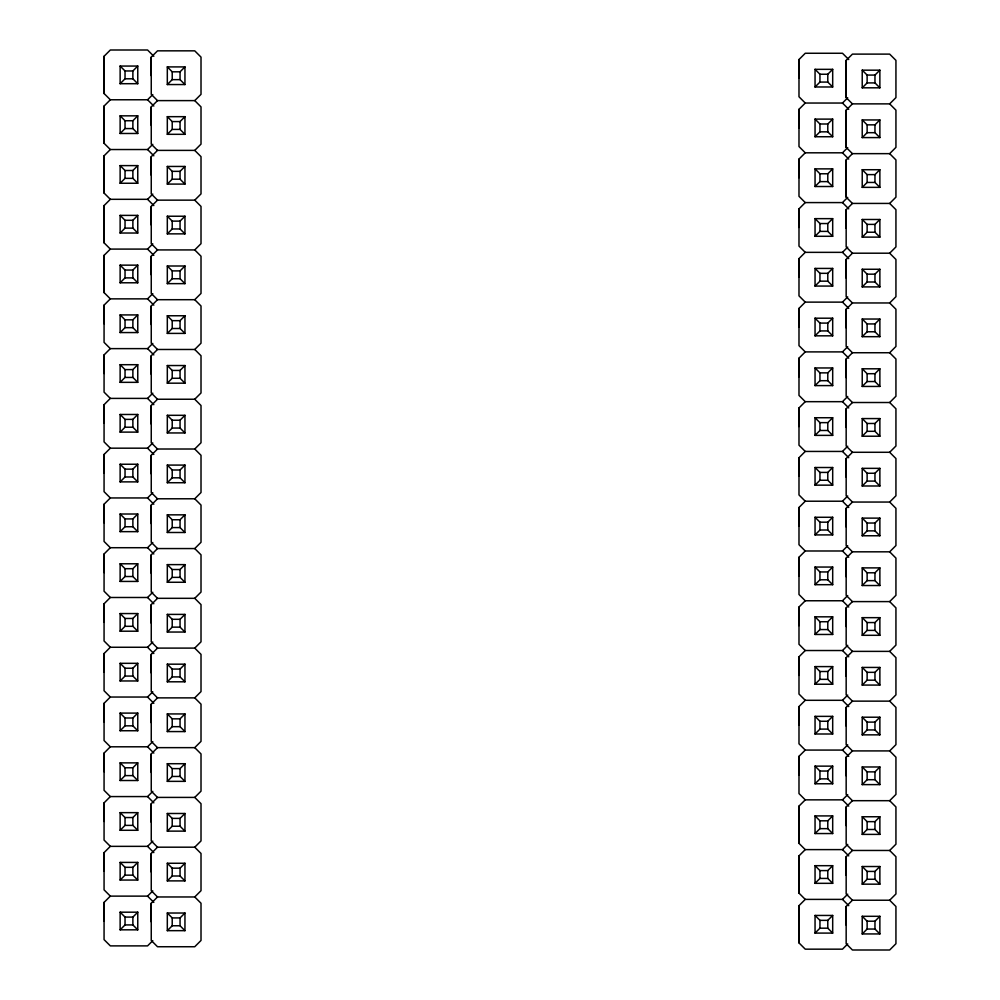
<?xml version="1.0" encoding="UTF-8"?>
<svg xmlns="http://www.w3.org/2000/svg" width="1000" height="1000" viewBox="0 0 1000 1000"><rect width="100%" height="100%" fill="white"/><g stroke="black" fill="none" stroke-linecap="round" stroke-linejoin="round"><path stroke-width="1.5" d="M152.787 293.637L147.562 298.863L110.337 298.863L104.062 292.587L104.075 255.362L110.337 249.088L147.562 249.088L152.787 243.863M110.337 249.088L104.062 242.812L104.075 205.588L110.337 199.312L147.562 199.312L152.787 194.088M110.337 199.312L104.062 193.05L104.075 155.812L110.337 149.537L147.562 149.537L152.787 144.312M110.337 149.537L104.062 143.275L104.075 106.037L110.337 99.775L147.562 99.775L152.787 94.55M110.337 99.775L104.062 93.5L104.075 56.275L110.337 50L147.562 50L153.837 56.275M152.787 890.9L147.562 896.125L110.337 896.125L104.075 902.387L104.062 939.625L110.337 945.888L147.562 945.888L152.787 940.662M152.787 841.125L147.562 846.35L110.337 846.35L104.075 852.625L104.062 889.85L110.337 896.125M152.787 791.35L147.562 796.575L110.337 796.575L104.075 802.85L104.062 840.075L110.337 846.35M152.787 741.575L147.562 746.8L110.337 746.8L104.075 753.075L104.062 790.312L110.337 796.575M152.787 691.812L147.562 697.038L110.337 697.038L104.075 703.3L104.062 740.537L110.337 746.8M152.787 642.038L147.562 647.262L110.337 647.262L104.075 653.538L104.062 690.763L110.337 697.038M152.787 592.263L147.562 597.487L110.337 597.487L104.075 603.763L104.062 640.987L110.337 647.262M152.787 542.487L147.562 547.712L110.337 547.712L104.075 553.987L104.062 591.225L110.337 597.487M152.787 492.725L147.562 497.95L110.337 497.95L104.075 504.212L104.062 541.45L110.337 547.712M152.787 442.95L147.562 448.175L110.337 448.175L104.075 454.45L104.062 491.675L110.337 497.95M152.787 393.175L147.562 398.4L110.337 398.4L104.075 404.675L104.062 441.9L110.337 448.175M152.787 343.4L147.562 348.625L110.337 348.625L104.075 354.9L104.062 392.137L110.337 398.4M110.337 298.863L104.075 305.125L104.062 342.362L110.337 348.625M104.062 292.587L104.075 255.362M104.062 242.812L104.075 205.588M104.062 193.05L104.075 155.812M104.062 143.275L104.075 106.037M104.062 93.5L104.075 56.275M157.513 896.963L151.25 903.238L151.25 940.462L157.513 946.737L194.75 946.737L201.012 940.462L201.012 903.238L194.75 896.963L157.513 896.963L151.25 890.688L151.25 853.462L157.513 847.188L194.75 847.188L201.012 840.925L201.012 803.688L194.75 797.412L157.513 797.412L151.25 791.15L151.25 753.913L157.513 747.65L194.75 747.65L201.012 741.375L201.012 704.15L194.75 697.875L157.513 697.875L151.25 691.6L151.25 654.375L157.513 648.1L194.75 648.1L201.012 641.838L201.012 604.6L194.75 598.325L157.513 598.325L151.25 592.062L151.25 554.825L157.513 548.562L194.75 548.562L201.012 542.288L201.012 505.062L194.75 498.787L157.513 498.787L151.25 492.512L151.25 455.288L157.513 449.012L194.75 449.012L201.012 442.75L201.012 405.513L194.75 399.237L157.513 399.237L151.25 392.975L151.25 355.737L157.513 349.475L194.75 349.475L201.012 343.2L201.012 305.975L194.75 299.7L157.513 299.7L151.25 293.425L151.25 256.2L157.513 249.925L194.75 249.925L201.012 243.663L201.012 206.425L194.75 200.15L157.513 200.15L151.25 193.888L151.25 156.65L157.513 150.387L194.75 150.387L201.012 144.113L201.012 106.888L194.75 100.612L157.513 100.612L151.25 94.338L151.25 57.112L157.513 50.838L194.75 50.838L201.012 57.112L201.012 94.338L194.75 100.612M157.513 797.412L151.25 803.688L151.25 840.925L157.513 847.188M157.513 697.875L151.25 704.15L151.25 741.375L157.513 747.65M157.513 598.325L151.25 604.6L151.25 641.838L157.513 648.1M157.513 498.787L151.25 505.062L151.25 542.288L157.513 548.562M157.513 399.237L151.25 405.513L151.25 442.75L157.513 449.012M157.513 299.7L151.25 305.975L151.25 343.2L157.513 349.475M157.513 200.15L151.25 206.425L151.25 243.663L157.513 249.925M157.513 100.612L151.25 106.888L151.25 144.113L157.513 150.387M847.712 943.938L842.487 949.163L805.25 949.163L798.988 942.887L798.988 905.662L805.25 899.388L842.487 899.388L847.712 894.163M805.25 899.388L798.988 893.112L798.988 855.888L805.25 849.613L842.487 849.613L847.712 844.388M805.25 849.613L798.988 843.35L798.988 806.112L805.25 799.85L842.487 799.85L847.712 794.613M847.712 744.85L842.487 750.075L805.25 750.075L798.988 756.338L798.988 793.575L805.25 799.85M847.712 695.075L842.487 700.3L805.25 700.3L798.988 706.575L798.988 743.8L805.25 750.075M847.712 645.3L842.487 650.525L805.25 650.525L798.988 656.8L798.988 694.025L805.25 700.3M847.712 595.538L842.487 600.763L805.25 600.763L798.988 607.025L798.988 644.262L805.25 650.525M847.712 545.763L842.487 550.988L805.25 550.988L798.988 557.25L798.988 594.487L805.25 600.763M847.712 495.988L842.487 501.213L805.25 501.213L798.988 507.488L798.988 544.712L805.25 550.988M847.712 446.213L842.487 451.438L805.25 451.438L798.988 457.713L798.988 494.938L805.25 501.213M847.712 396.45L842.487 401.675L805.25 401.675L798.988 407.938L798.988 445.175L805.25 451.438M847.712 346.675L842.487 351.9L805.25 351.9L798.988 358.162L798.988 395.4L805.25 401.675M847.712 296.9L842.487 302.125L805.25 302.125L798.988 308.4L798.988 345.625L805.25 351.9M847.712 247.125L842.487 252.35L805.25 252.35L798.988 258.625L798.988 295.85L805.25 302.125M847.712 197.362L842.487 202.587L805.25 202.587L798.988 208.85L798.988 246.088L805.25 252.35M847.712 147.587L842.487 152.812L805.25 152.812L798.988 159.075L798.988 196.312L805.25 202.587M847.712 97.812L842.487 103.038L805.25 103.038L798.988 109.312L798.988 146.537L805.25 152.812M848.75 59.538L842.487 53.263L805.25 53.263L798.988 59.538L798.988 96.762L805.25 103.038M798.988 942.887L798.988 905.662M798.988 893.112L798.988 855.888M798.988 843.35L798.988 806.112M889.663 153.65L895.938 159.925L895.938 197.15L889.663 203.425L852.438 203.425L846.162 197.15L846.162 159.925L852.438 153.65L889.663 153.65L895.938 147.375L895.938 110.15L889.663 103.875L852.438 103.875L846.162 97.613L846.162 60.375L852.438 54.112L889.663 54.112L895.938 60.375L895.938 97.613L889.663 103.875M852.438 153.65L846.162 147.375L846.162 110.15L852.438 103.875M846.162 97.613L846.162 60.375M852.438 900.225L846.162 906.5L846.162 943.725L852.438 950L889.663 950L895.938 943.725L895.938 906.5L889.663 900.225L852.438 900.225L846.162 893.962L846.162 856.725L852.438 850.462L889.663 850.462L895.938 844.188L895.938 806.95L889.663 800.688L852.438 800.688L846.162 794.412L846.162 757.188L852.438 750.913L889.663 750.913L895.938 744.638L895.938 707.412L889.663 701.137L852.438 701.137L846.162 694.875L846.162 657.638L852.438 651.375L889.663 651.375L895.938 645.1L895.938 607.863L889.663 601.6L852.438 601.6L846.162 595.325L846.162 558.1L852.438 551.825L889.663 551.825L895.938 545.55L895.938 508.325L889.663 502.05L852.438 502.05L846.162 495.788L846.162 458.55L852.438 452.287L889.663 452.287L895.938 446.012L895.938 408.775L889.663 402.512L852.438 402.512L846.162 396.238L846.162 359.012L852.438 352.738L889.663 352.738L895.938 346.463L895.938 309.237L889.663 302.962L852.438 302.962L846.162 296.7L846.162 259.462L852.438 253.2L889.663 253.2L895.938 246.925L895.938 209.688L889.663 203.425M852.438 800.688L846.162 806.95L846.162 844.188L852.438 850.462M852.438 701.137L846.162 707.412L846.162 744.638L852.438 750.913M852.438 601.6L846.162 607.863L846.162 645.1L852.438 651.375M852.438 502.05L846.162 508.325L846.162 545.55L852.438 551.825M852.438 402.512L846.162 408.775L846.162 446.012L852.438 452.287M852.438 302.962L846.162 309.237L846.162 346.463L852.438 352.738M852.438 203.425L846.162 209.688L846.162 246.925L852.438 253.2M846.162 197.15L846.162 159.925M846.162 147.375L846.162 110.15M120.138 83.7L125.037 78.8L132.875 78.8L137.762 83.7L137.762 66.062L120.138 66.062L120.138 83.7L137.762 83.7M132.875 78.8L132.875 70.963L137.762 66.062M167.312 84.55L172.213 79.65L180.05 79.65L184.95 84.55L184.95 66.912L167.312 66.912L167.312 84.55L184.95 84.55M180.05 79.65L180.05 71.812L184.95 66.912M120.138 133.475L125.037 128.575L132.875 128.575L137.762 133.475L137.762 115.838L120.138 115.838L120.138 133.475L137.762 133.475M132.875 128.575L132.875 120.738L137.762 115.838M167.312 134.312L172.213 129.412L180.05 129.412L184.95 134.312L184.95 116.675L167.312 116.675L167.312 134.312L184.95 134.312M180.05 129.412L180.05 121.575L184.95 116.675M120.138 183.25L125.037 178.35L132.875 178.35L137.762 183.25L137.762 165.613L120.138 165.613L120.138 183.25L137.762 183.25M132.875 178.35L132.875 170.512L137.762 165.613M167.312 184.088L172.213 179.188L180.05 179.188L184.95 184.088L184.95 166.45L167.312 166.45L167.312 184.088L184.95 184.088M180.05 179.188L180.05 171.35L184.95 166.45M120.138 233.025L125.037 228.125L132.875 228.125L137.762 233.025L137.762 215.387L120.138 215.387L120.138 233.025L137.762 233.025M132.875 228.125L132.875 220.287L137.762 215.387M194.75 200.15L201.012 193.888L201.012 156.65L194.75 150.387M167.312 233.863L172.213 228.962L180.05 228.962L184.95 233.863L184.95 216.225L167.312 216.225L167.312 233.863L184.95 233.863M180.05 228.962L180.05 221.125L184.95 216.225M120.138 282.787L125.037 277.887L132.875 277.887L137.762 282.787L137.762 265.15L120.138 265.15L120.138 282.787L137.762 282.787M132.875 277.887L132.875 270.05L137.762 265.15M167.312 283.637L172.213 278.738L180.05 278.738L184.95 283.637L184.95 266L167.312 266L167.312 283.637L184.95 283.637M180.05 278.738L180.05 270.9L184.95 266M120.138 332.562L125.037 327.663L132.875 327.663L137.762 332.562L137.762 314.925L120.138 314.925L120.138 332.562L137.762 332.562M132.875 327.663L132.875 319.825L137.762 314.925M194.75 299.7L201.012 293.425L201.012 256.2L194.75 249.925M167.312 333.4L172.213 328.5L180.05 328.5L184.95 333.4L184.95 315.763L167.312 315.763L167.312 333.4L184.95 333.4M180.05 328.5L180.05 320.662L184.95 315.763M120.138 382.337L125.037 377.438L132.875 377.438L137.762 382.337L137.762 364.7L120.138 364.7L120.138 382.337L137.762 382.337M132.875 377.438L132.875 369.6L137.762 364.7M167.312 383.175L172.213 378.275L180.05 378.275L184.95 383.175L184.95 365.538L167.312 365.538L167.312 383.175L184.95 383.175M180.05 378.275L180.05 370.438L184.95 365.538M120.138 432.113L125.037 427.212L132.875 427.212L137.762 432.113L137.762 414.475L120.138 414.475L120.138 432.113L137.762 432.113M132.875 427.212L132.875 419.375L137.762 414.475M194.75 399.237L201.012 392.975L201.012 355.737L194.75 349.475M167.312 432.95L172.213 428.05L180.05 428.05L184.95 432.95L184.95 415.312L167.312 415.312L167.312 432.95L184.95 432.95M180.05 428.05L180.05 420.213L184.95 415.312M120.138 481.875L125.037 476.975L132.875 476.975L137.762 481.875L137.762 464.237L120.138 464.237L120.138 481.875L137.762 481.875M132.875 476.975L132.875 469.137L137.762 464.237M167.312 482.725L172.213 477.825L180.05 477.825L184.95 482.725L184.95 465.087L167.312 465.087L167.312 482.725L184.95 482.725M180.05 477.825L180.05 469.988L184.95 465.087M120.138 531.65L125.037 526.75L132.875 526.75L137.762 531.65L137.762 514.012L120.138 514.012L120.138 531.65L137.762 531.65M132.875 526.75L132.875 518.913L137.762 514.012M194.75 498.787L201.012 492.512L201.012 455.288L194.75 449.012M167.312 532.487L172.213 527.587L180.05 527.587L184.95 532.487L184.95 514.85L167.312 514.85L167.312 532.487L184.95 532.487M180.05 527.587L180.05 519.75L184.95 514.85M120.138 581.425L125.037 576.525L132.875 576.525L137.762 581.425L137.762 563.787L120.138 563.787L120.138 581.425L137.762 581.425M132.875 576.525L132.875 568.688L137.762 563.787M167.312 582.263L172.213 577.362L180.05 577.362L184.95 582.263L184.95 564.625L167.312 564.625L167.312 582.263L184.95 582.263M180.05 577.362L180.05 569.525L184.95 564.625M120.138 631.2L125.037 626.3L132.875 626.3L137.762 631.2L137.762 613.562L120.138 613.562L120.138 631.2L137.762 631.2M132.875 626.3L132.875 618.462L137.762 613.562M194.75 598.325L201.012 592.062L201.012 554.825L194.75 548.562M167.312 632.038L172.213 627.137L180.05 627.137L184.95 632.038L184.95 614.4L167.312 614.4L167.312 632.038L184.95 632.038M180.05 627.137L180.05 619.3L184.95 614.4M120.138 680.962L125.037 676.062L132.875 676.062L137.762 680.962L137.762 663.325L120.138 663.325L120.138 680.962L137.762 680.962M132.875 676.062L132.875 668.225L137.762 663.325M167.312 681.8L172.213 676.912L180.05 676.912L184.95 681.8L184.95 664.175L167.312 664.175L167.312 681.8L184.95 681.8M180.05 676.912L180.05 669.075L184.95 664.175M120.138 730.738L125.037 725.837L132.875 725.837L137.762 730.738L137.762 713.1L120.138 713.1L120.138 730.738L137.762 730.738M132.875 725.837L132.875 718L137.762 713.1M194.75 697.875L201.012 691.6L201.012 654.375L194.75 648.1M167.312 731.575L172.213 726.675L180.05 726.675L184.95 731.575L184.95 713.938L167.312 713.938L167.312 731.575L184.95 731.575M180.05 726.675L180.05 718.838L184.95 713.938M120.138 780.512L125.037 775.612L132.875 775.612L137.762 780.512L137.762 762.875L120.138 762.875L120.138 780.512L137.762 780.512M132.875 775.612L132.875 767.775L137.762 762.875M815.05 86.975L819.95 82.075L819.95 74.237L815.05 69.338L815.05 86.975L832.688 86.975L832.688 69.338L815.05 69.338M819.95 74.237L827.788 74.237L832.688 69.338M167.312 781.35L172.213 776.45L180.05 776.45L184.95 781.35L184.95 763.713L167.312 763.713L167.312 781.35L184.95 781.35M180.05 776.45L180.05 768.612L184.95 763.713M862.225 87.812L867.125 82.912L867.125 75.075L862.225 70.175L862.225 87.812L879.862 87.812L879.862 70.175L862.225 70.175M867.125 75.075L874.963 75.075L879.862 70.175M120.138 830.275L125.037 825.387L132.875 825.387L137.762 830.275L137.762 812.65L120.138 812.65L120.138 830.275L137.762 830.275M132.875 825.387L132.875 817.55L137.762 812.65M815.05 136.738L819.95 131.838L819.95 124L815.05 119.113L815.05 136.738L832.688 136.738L832.688 119.113L815.05 119.113M819.95 124L827.788 124L832.688 119.113M194.75 797.412L201.012 791.15L201.012 753.913L194.75 747.65M167.312 831.125L172.213 826.225L180.05 826.225L184.95 831.125L184.95 813.487L167.312 813.487L167.312 831.125L184.95 831.125M180.05 826.225L180.05 818.388L184.95 813.487M862.225 137.587L867.125 132.688L867.125 124.85L862.225 119.95L862.225 137.587L879.862 137.587L879.862 119.95L862.225 119.95M867.125 124.85L874.963 124.85L879.862 119.95M120.138 880.05L125.037 875.15L132.875 875.15L137.762 880.05L137.762 862.412L120.138 862.412L120.138 880.05L137.762 880.05M132.875 875.15L132.875 867.312L137.762 862.412M815.05 186.513L819.95 181.612L819.95 173.775L815.05 168.875L815.05 186.513L832.688 186.513L832.688 168.875L815.05 168.875M819.95 173.775L827.788 173.775L832.688 168.875M167.312 880.888L172.213 876L180.05 876L184.95 880.888L184.95 863.263L167.312 863.263L167.312 880.888L184.95 880.888M180.05 876L180.05 868.162L184.95 863.263M862.225 187.35L867.125 182.45L867.125 174.613L862.225 169.725L862.225 187.35L879.862 187.35L879.862 169.725L862.225 169.725M867.125 174.613L874.963 174.613L879.862 169.725M120.138 929.825L125.037 924.925L132.875 924.925L137.762 929.825L137.762 912.188L120.138 912.188L120.138 929.825L137.762 929.825M132.875 924.925L132.875 917.087L137.762 912.188M815.05 236.287L819.95 231.388L819.95 223.55L815.05 218.65L815.05 236.287L832.688 236.287L832.688 218.65L815.05 218.65M819.95 223.55L827.788 223.55L832.688 218.65M194.75 896.963L201.012 890.688L201.012 853.462L194.75 847.188M167.312 930.662L172.213 925.763L180.05 925.763L184.95 930.662L184.95 913.025L167.312 913.025L167.312 930.662L184.95 930.662M180.05 925.763L180.05 917.925L184.95 913.025M862.225 237.125L867.125 232.225L867.125 224.387L862.225 219.488L862.225 237.125L879.862 237.125L879.862 219.488L862.225 219.488M867.125 224.387L874.963 224.387L879.862 219.488M815.05 286.062L819.95 281.163L819.95 273.325L815.05 268.425L815.05 286.062L832.688 286.062L832.688 268.425L815.05 268.425M819.95 273.325L827.788 273.325L832.688 268.425M862.225 286.9L867.125 282L867.125 274.163L862.225 269.262L862.225 286.9L879.862 286.9L879.862 269.262L862.225 269.262M867.125 274.163L874.963 274.163L879.862 269.262M815.05 335.825L819.95 330.925L819.95 323.088L815.05 318.2L815.05 335.825L832.688 335.825L832.688 318.2L815.05 318.2M819.95 323.088L827.788 323.088L832.688 318.2M889.663 302.962L895.938 296.7L895.938 259.462L889.663 253.2M862.225 336.675L867.125 331.775L867.125 323.938L862.225 319.037L862.225 336.675L879.862 336.675L879.862 319.037L862.225 319.037M867.125 323.938L874.963 323.938L879.862 319.037M815.05 385.6L819.95 380.7L819.95 372.863L815.05 367.962L815.05 385.6L832.688 385.6L832.688 367.962L815.05 367.962M819.95 372.863L827.788 372.863L832.688 367.962M862.225 386.438L867.125 381.538L867.125 373.7L862.225 368.8L862.225 386.438L879.862 386.438L879.862 368.8L862.225 368.8M867.125 373.7L874.963 373.7L879.862 368.8M815.05 435.375L819.95 430.475L819.95 422.638L815.05 417.738L815.05 435.375L832.688 435.375L832.688 417.738L815.05 417.738M819.95 422.638L827.788 422.638L832.688 417.738M889.663 402.512L895.938 396.238L895.938 359.012L889.663 352.738M862.225 436.213L867.125 431.312L867.125 423.475L862.225 418.575L862.225 436.213L879.862 436.213L879.862 418.575L862.225 418.575M867.125 423.475L874.963 423.475L879.862 418.575M815.05 485.15L819.95 480.25L819.95 472.413L815.05 467.512L815.05 485.15L832.688 485.15L832.688 467.512L815.05 467.512M819.95 472.413L827.788 472.413L832.688 467.512M862.225 485.988L867.125 481.087L867.125 473.25L862.225 468.35L862.225 485.988L879.862 485.988L879.862 468.35L862.225 468.35M867.125 473.25L874.963 473.25L879.862 468.35M815.05 534.913L819.95 530.013L819.95 522.175L815.05 517.275L815.05 534.913L832.688 534.913L832.688 517.275L815.05 517.275M819.95 522.175L827.788 522.175L832.688 517.275M889.663 502.05L895.938 495.788L895.938 458.55L889.663 452.287M862.225 535.763L867.125 530.862L867.125 523.025L862.225 518.125L862.225 535.763L879.862 535.763L879.862 518.125L862.225 518.125M867.125 523.025L874.963 523.025L879.862 518.125M815.05 584.688L819.95 579.788L819.95 571.95L815.05 567.05L815.05 584.688L832.688 584.688L832.688 567.05L815.05 567.05M819.95 571.95L827.788 571.95L832.688 567.05M862.225 585.525L867.125 580.625L867.125 572.788L862.225 567.888L862.225 585.525L879.862 585.525L879.862 567.888L862.225 567.888M867.125 572.788L874.963 572.788L879.862 567.888M815.05 634.462L819.95 629.562L819.95 621.725L815.05 616.825L815.05 634.462L832.688 634.462L832.688 616.825L815.05 616.825M819.95 621.725L827.788 621.725L832.688 616.825M889.663 601.6L895.938 595.325L895.938 558.1L889.663 551.825M862.225 635.3L867.125 630.4L867.125 622.562L862.225 617.663L862.225 635.3L879.862 635.3L879.862 617.663L862.225 617.663M867.125 622.562L874.963 622.562L879.862 617.663M815.05 684.237L819.95 679.338L819.95 671.5L815.05 666.6L815.05 684.237L832.688 684.237L832.688 666.6L815.05 666.6M819.95 671.5L827.788 671.5L832.688 666.6M862.225 685.075L867.125 680.175L867.125 672.337L862.225 667.438L862.225 685.075L879.862 685.075L879.862 667.438L862.225 667.438M867.125 672.337L874.963 672.337L879.862 667.438M815.05 734L819.95 729.1L819.95 721.263L815.05 716.363L815.05 734L832.688 734L832.688 716.363L815.05 716.363M819.95 721.263L827.788 721.263L832.688 716.363M889.663 701.137L895.938 694.875L895.938 657.638L889.663 651.375M862.225 734.85L867.125 729.95L867.125 722.113L862.225 717.212L862.225 734.85L879.862 734.85L879.862 717.212L862.225 717.212M867.125 722.113L874.963 722.113L879.862 717.212M815.05 783.775L819.95 778.875L819.95 771.038L815.05 766.137L815.05 783.775L832.688 783.775L832.688 766.137L815.05 766.137M819.95 771.038L827.788 771.038L832.688 766.137M862.225 784.613L867.125 779.712L867.125 771.875L862.225 766.975L862.225 784.613L879.862 784.613L879.862 766.975L862.225 766.975M867.125 771.875L874.963 771.875L879.862 766.975M815.05 833.55L819.95 828.65L819.95 820.812L815.05 815.913L815.05 833.55L832.688 833.55L832.688 815.913L815.05 815.913M819.95 820.812L827.788 820.812L832.688 815.913M889.663 800.688L895.938 794.412L895.938 757.188L889.663 750.913M862.225 834.388L867.125 829.488L867.125 821.65L862.225 816.75L862.225 834.388L879.862 834.388L879.862 816.75L862.225 816.75M867.125 821.65L874.963 821.65L879.862 816.75M815.05 883.325L819.95 878.425L819.95 870.588L815.05 865.688L815.05 883.325L832.688 883.325L832.688 865.688L815.05 865.688M819.95 870.588L827.788 870.588L832.688 865.688M862.225 884.163L867.125 879.262L867.125 871.425L862.225 866.525L862.225 884.163L879.862 884.163L879.862 866.525L862.225 866.525M867.125 871.425L874.963 871.425L879.862 866.525M815.05 933.088L819.95 928.188L819.95 920.35L815.05 915.45L815.05 933.088L832.688 933.088L832.688 915.45L815.05 915.45M819.95 920.35L827.788 920.35L832.688 915.45M889.663 900.225L895.938 893.962L895.938 856.725L889.663 850.462M862.225 933.938L867.125 929.038L867.125 921.2L862.225 916.3L862.225 933.938L879.862 933.938L879.862 916.3L862.225 916.3M867.125 921.2L874.963 921.2L879.862 916.3M120.138 66.062L125.037 70.963L132.875 70.963M167.312 66.912L172.213 71.812L180.05 71.812M819.95 82.075L827.788 82.075L832.688 86.975M867.125 82.912L874.963 82.912L879.862 87.812M120.138 115.838L125.037 120.738L132.875 120.738M167.312 116.675L172.213 121.575L180.05 121.575M819.95 131.838L827.788 131.838L832.688 136.738M867.125 132.688L874.963 132.688L879.862 137.587M120.138 165.613L125.037 170.512L132.875 170.512M167.312 166.45L172.213 171.35L180.05 171.35M819.95 181.612L827.788 181.612L832.688 186.513M867.125 182.45L874.963 182.45L879.862 187.35M120.138 215.387L125.037 220.287L132.875 220.287M167.312 216.225L172.213 221.125L180.05 221.125M819.95 231.388L827.788 231.388L832.688 236.287M867.125 232.225L874.963 232.225L879.862 237.125M120.138 265.15L125.037 270.05L132.875 270.05M167.312 266L172.213 270.9L180.05 270.9M819.95 281.163L827.788 281.163L832.688 286.062M867.125 282L874.963 282L879.862 286.9M120.138 314.925L125.037 319.825L132.875 319.825M167.312 315.763L172.213 320.662L180.05 320.662M819.95 330.925L827.788 330.925L832.688 335.825M867.125 331.775L874.963 331.775L879.862 336.675M120.138 364.7L125.037 369.6L132.875 369.6M167.312 365.538L172.213 370.438L180.05 370.438M819.95 380.7L827.788 380.7L832.688 385.6M867.125 381.538L874.963 381.538L879.862 386.438M120.138 414.475L125.037 419.375L132.875 419.375M167.312 415.312L172.213 420.213L180.05 420.213M819.95 430.475L827.788 430.475L832.688 435.375M867.125 431.312L874.963 431.312L879.862 436.213M120.138 464.237L125.037 469.137L132.875 469.137M167.312 465.087L172.213 469.988L180.05 469.988M819.95 480.25L827.788 480.25L832.688 485.15M867.125 481.087L874.963 481.087L879.862 485.988M120.138 514.012L125.037 518.913L132.875 518.913M167.312 514.85L172.213 519.75L180.05 519.75M819.95 530.013L827.788 530.013L832.688 534.913M867.125 530.862L874.963 530.862L879.862 535.763M120.138 563.787L125.037 568.688L132.875 568.688M167.312 564.625L172.213 569.525L180.05 569.525M819.95 579.788L827.788 579.788L832.688 584.688M867.125 580.625L874.963 580.625L879.862 585.525M120.138 613.562L125.037 618.462L132.875 618.462M167.312 614.4L172.213 619.3L180.05 619.3M819.95 629.562L827.788 629.562L832.688 634.462M867.125 630.4L874.963 630.4L879.862 635.3M120.138 663.325L125.037 668.225L132.875 668.225M167.312 664.175L172.213 669.075L180.05 669.075M819.95 679.338L827.788 679.338L832.688 684.237M867.125 680.175L874.963 680.175L879.862 685.075M120.138 713.1L125.037 718L132.875 718M167.312 713.938L172.213 718.838L180.05 718.838M819.95 729.1L827.788 729.1L832.688 734M867.125 729.95L874.963 729.95L879.862 734.85M120.138 762.875L125.037 767.775L132.875 767.775M167.312 763.713L172.213 768.612L180.05 768.612M819.95 778.875L827.788 778.875L832.688 783.775M867.125 779.712L874.963 779.712L879.862 784.613M120.138 812.65L125.037 817.55L132.875 817.55M167.312 813.487L172.213 818.388L180.05 818.388M819.95 828.65L827.788 828.65L832.688 833.55M867.125 829.488L874.963 829.488L879.862 834.388M120.138 862.412L125.037 867.312L132.875 867.312M167.312 863.263L172.213 868.162L180.05 868.162M819.95 878.425L827.788 878.425L832.688 883.325M867.125 879.262L874.963 879.262L879.862 884.163M120.138 912.188L125.037 917.087L132.875 917.087M167.312 913.025L172.213 917.925L180.05 917.925M819.95 928.188L827.788 928.188L832.688 933.088M867.125 929.038L874.963 929.038L879.862 933.938M842.487 103.038L848.75 109.312M842.487 152.812L848.75 159.075M842.487 202.587L848.75 208.85M842.487 252.35L848.75 258.625M842.487 302.125L848.75 308.4M842.487 351.9L848.75 358.162M842.487 401.675L848.75 407.938M842.487 451.438L848.75 457.713M842.487 501.213L848.75 507.488M842.487 550.988L848.75 557.25M842.487 600.763L848.75 607.025M842.487 650.525L848.75 656.8M842.487 700.3L848.75 706.575M842.487 750.075L848.75 756.338M147.562 99.775L153.837 106.037M842.487 799.85L848.75 806.112M147.562 149.537L153.837 155.812M842.487 849.613L848.75 855.888M147.562 199.312L153.837 205.588M842.487 899.388L848.75 905.662M147.562 249.088L153.837 255.362M147.562 298.863L153.837 305.125M147.562 348.625L153.837 354.9M147.562 398.4L153.837 404.675M147.562 448.175L153.837 454.45M147.562 497.95L153.837 504.212M147.562 547.712L153.837 553.987M147.562 597.487L153.837 603.763M147.562 647.262L153.837 653.538M147.562 697.038L153.837 703.3M147.562 746.8L153.837 753.075M147.562 796.575L153.837 802.85M147.562 846.35L153.837 852.625M147.562 896.125L153.837 902.387M874.963 75.075L874.963 82.912M874.963 124.85L874.963 132.688M874.963 174.613L874.963 182.45M874.963 224.387L874.963 232.225M874.963 274.163L874.963 282M874.963 323.938L874.963 331.775M874.963 373.7L874.963 381.538M874.963 423.475L874.963 431.312M874.963 473.25L874.963 481.087M874.963 523.025L874.963 530.862M874.963 572.788L874.963 580.625M874.963 622.562L874.963 630.4M874.963 672.337L874.963 680.175M874.963 722.113L874.963 729.95M874.963 771.875L874.963 779.712M874.963 821.65L874.963 829.488M874.963 871.425L874.963 879.262M874.963 921.2L874.963 929.038M846.162 209.688L846.162 228.312M846.162 259.462L846.162 278.075M846.162 309.237L846.162 327.85M846.162 359.012L846.162 377.625M846.162 408.775L846.162 427.4M846.162 458.55L846.162 477.163M846.162 508.325L846.162 526.938M846.162 558.1L846.162 576.712M846.162 607.863L846.162 626.487M846.162 657.638L846.162 676.25M846.162 707.412L846.162 726.025M846.162 757.188L846.162 775.8M846.162 806.95L846.162 825.575M846.162 856.725L846.162 875.337M846.162 906.5L846.162 925.113M827.788 74.237L827.788 82.075M827.788 124L827.788 131.838M827.788 173.775L827.788 181.612M827.788 223.55L827.788 231.388M827.788 273.325L827.788 281.163M827.788 323.088L827.788 330.925M827.788 372.863L827.788 380.7M827.788 422.638L827.788 430.475M827.788 472.413L827.788 480.25M827.788 522.175L827.788 530.013M827.788 571.95L827.788 579.788M827.788 621.725L827.788 629.562M827.788 671.5L827.788 679.338M827.788 721.263L827.788 729.1M827.788 771.038L827.788 778.875M827.788 820.812L827.788 828.65M827.788 870.588L827.788 878.425M827.788 920.35L827.788 928.188M798.988 59.538L798.988 78.15M798.988 109.312L798.988 127.925M798.988 159.075L798.988 177.7M798.988 208.85L798.988 227.463M798.988 258.625L798.988 277.238M798.988 308.4L798.988 327.013M798.988 358.162L798.988 376.788M798.988 407.938L798.988 426.55M798.988 457.713L798.988 476.325M798.988 507.488L798.988 526.1M798.988 557.25L798.988 575.875M798.988 607.025L798.988 625.638M798.988 656.8L798.988 675.413M798.988 706.575L798.988 725.188M798.988 756.338L798.988 774.963M172.213 71.812L172.213 79.65M172.213 121.575L172.213 129.412M172.213 171.35L172.213 179.188M172.213 221.125L172.213 228.962M172.213 270.9L172.213 278.738M172.213 320.662L172.213 328.5M172.213 370.438L172.213 378.275M172.213 420.213L172.213 428.05M172.213 469.988L172.213 477.825M172.213 519.75L172.213 527.587M172.213 569.525L172.213 577.362M172.213 619.3L172.213 627.137M172.213 669.075L172.213 676.912M172.213 718.838L172.213 726.675M172.213 768.612L172.213 776.45M172.213 818.388L172.213 826.225M172.213 868.162L172.213 876M172.213 917.925L172.213 925.763M151.25 57.112L151.25 75.725M151.25 106.888L151.25 125.5M151.25 156.65L151.25 175.275M151.25 206.425L151.25 225.037M151.25 256.2L151.25 274.812M151.25 305.975L151.25 324.588M151.25 355.737L151.25 374.363M151.25 405.513L151.25 424.125M151.25 455.288L151.25 473.9M151.25 505.062L151.25 523.675M151.25 554.825L151.25 573.45M151.25 604.6L151.25 623.212M151.25 654.375L151.25 672.987M151.25 704.15L151.25 722.763M151.25 753.913L151.25 772.537M151.25 803.688L151.25 822.3M151.25 853.462L151.25 872.075M151.25 903.238L151.25 921.85M125.037 70.963L125.037 78.8M125.037 120.738L125.037 128.575M125.037 170.512L125.037 178.35M125.037 220.287L125.037 228.125M125.037 270.05L125.037 277.887M125.037 319.825L125.037 327.663M125.037 369.6L125.037 377.438M125.037 419.375L125.037 427.212M125.037 469.137L125.037 476.975M125.037 518.913L125.037 526.75M125.037 568.688L125.037 576.525M125.037 618.462L125.037 626.3M125.037 668.225L125.037 676.062M125.037 718L125.037 725.837M125.037 767.775L125.037 775.612M125.037 817.55L125.037 825.387M125.037 867.312L125.037 875.15M125.037 917.087L125.037 924.925M104.075 305.125L104.075 323.75M104.075 354.9L104.075 373.512M104.075 404.675L104.075 423.288M104.075 454.45L104.075 473.062M104.075 504.212L104.075 522.837M104.075 553.987L104.075 572.6M104.075 603.763L104.075 622.375M104.075 653.538L104.075 672.15M104.075 703.3L104.075 721.925M104.075 753.075L104.075 771.688M104.075 802.85L104.075 821.462M104.075 852.625L104.075 871.237M104.075 902.387L104.075 921.012"/></g></svg>
